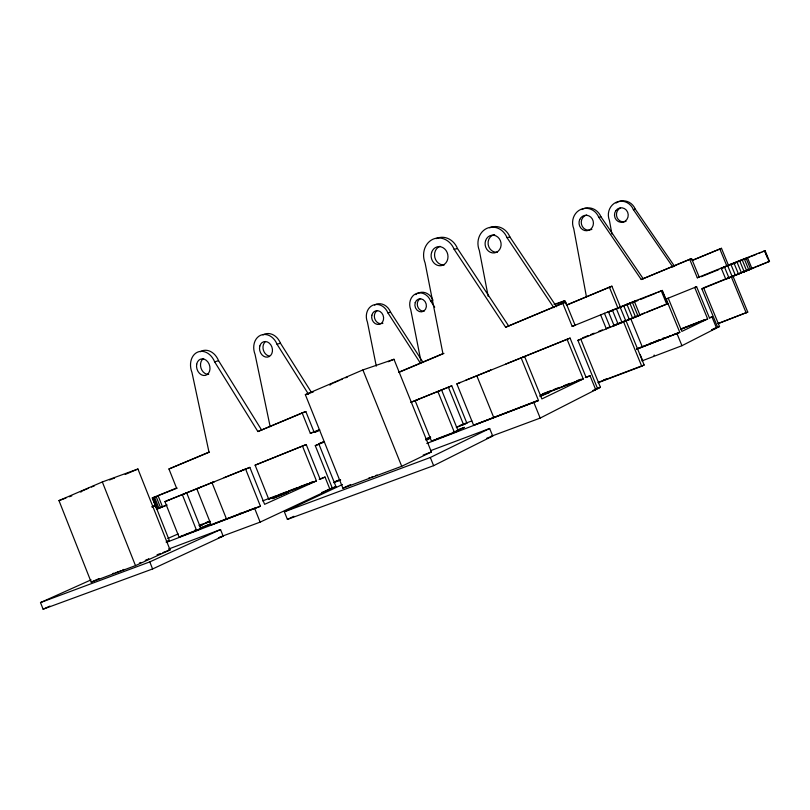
<?xml version="1.0" encoding="UTF-8"?>
<svg xmlns="http://www.w3.org/2000/svg" width="810" height="810" viewBox="0 0 810 810"><rect width="100%" height="100%" fill="white"/><g stroke="black" fill="none" stroke-linecap="round" stroke-linejoin="round"><path stroke-width="1.21" d="M762.453 251.809L765.085 250.685L769.5 261.377L744.228 271.836L739.601 260.617L697.319 277.789L689.705 259.291L641.226 279.501L598.792 217.303A14.712 13.679 82 0 0 580.729 209.436A14.712 13.679 82 0 0 573.743 228.653L586.47 296.976M490.566 436.519L540.189 418.082L595.745 389.711L590.024 375.698L585.296 377.5M597.638 388.749L600.443 387.312L580.78 339.147L577.884 340.352L597.638 388.749L592.9 390.521M641.733 366.231L644.142 364.996L625.897 320.426L623.406 321.459L641.733 366.231L598.094 382.715M641.905 360.916L681.949 345.698L716.536 328.03L711.949 316.882L709.59 317.793M717.731 327.422L719.523 326.511L703.728 288.127L701.885 288.886L717.731 327.422L711.838 329.67M718.035 323.696L747.762 312.083L732.898 276.018M658.226 292.207L662.317 290.446L667.764 303.709L639.637 315.242M194.623 530.439L195.321 530.094M342.417 484.542L284.371 511.809L287.408 519.413L433.623 465.669L492.713 436.023L489.665 428.49L430.647 450.654M257.884 431.538L302.14 412.908L310.341 433.36L314.017 431.912L305.836 411.541L257.884 431.538L214.64 361.837A16.119 12.464 73.3 0 0 197.346 352.239A16.119 12.464 73.3 0 0 191.98 372.489L208.99 452.122L168.946 468.98L176.519 488.015L152.3 497.958L156.745 509.156L166.394 505.167M284.371 511.809L430.312 457.488L489.665 428.49M426.789 443.445L538.498 400.555L521.174 357.959L524.627 356.562L541.87 398.925L583.251 378.958L567.081 339.319L456.86 383.899L473.597 425.22L538.498 400.555M590.024 375.698L586.177 377.551L570.078 338.104L505.754 364.054M637.085 349.15L679.813 332.383L666.144 299.082L668.26 298.222L681.878 331.391L707.656 318.948L694.717 287.479L696.61 286.71L709.509 318.057L711.949 316.882M401.719 466.276L431.396 451.97L393.964 359.275L362.89 369.927L305.35 394.662L342.913 488.217L401.719 466.276L362.89 369.927M287.408 519.413L293.919 516.284M342.913 488.217L350.659 484.542M473.597 425.22L537.162 400.717M454.44 432.5L458.095 430.778L441.612 390.045L437.886 391.554L454.44 432.5L431.517 441.207L415.166 400.717L418.962 399.178M219.966 537.05L260.132 522.126L329.974 489.392L325.023 477.05L319.14 479.297M332.383 488.258L335.958 486.587L318.917 444.133L315.272 445.632L332.383 488.258L325.306 490.911M431.517 441.207L435.243 439.466M91.084 579.859L40.5 602.579L43.112 609.201L152.594 568.964L223.155 536.129L220.543 529.558L168.49 549.099M456.506 427.397L466.874 423.164L451.757 385.833L411.034 402.266L451.757 385.833M43.112 609.201L49.896 606.103M40.5 602.579L149.789 561.897L220.543 529.558M200.293 525.913L202.206 524.961L199.685 525.832M135.483 565.623L170.06 549.909L137.933 469.01L102.333 481.95L58.978 500.6L91.186 582.147L135.483 565.623L102.333 481.95M662.56 338.448L663.491 338.023M91.186 582.147L99.124 578.563M166.475 542.325L260.435 506.23L245.612 469.111L249.855 467.39L264.617 504.336L316.457 480.917L302.484 446.057L306.231 444.538L320.152 479.247L325.023 477.05M201.153 487.043L196.8 488.794L211.197 524.941L215.48 523.017M306.231 444.538L255.12 465.163L268.707 499.162L286.224 492.217M180.154 536.665L183.414 535.207M196.597 530.489L200.91 528.555L186.705 492.865L182.331 494.637L196.597 530.489L179.071 537.151L164.956 501.643L169.361 499.861M166.07 542.022L169.351 540.553L155.419 505.481L151.956 506.878M167.791 538.498L178.18 533.901M125.185 474.468L137.933 469.01M388.213 361.736L393.964 359.275M556.723 304.115L564.772 300.712L566.656 305.329M398.874 372.175L442.918 353.626L425.108 262.966A18.276 15.947 78 0 1 432.793 239.294A18.276 15.947 78 0 1 454.147 249.318L505.612 327.23L565.684 302.16L575.12 325.266L572.194 326.41L562.717 303.193L505.612 327.23M209.446 452.112L168.946 468.98M398.874 372.377L443.951 353.403M607.865 312.255L619.296 307.567M566.737 304.945L611.884 286.193L620.642 307.577M567.121 304.965L611.884 286.193M641.226 279.501L691.598 258.643L699.182 277.06L697.319 277.789M722.702 267.705L730.002 264.708M426.262 439.455L430.495 437.704M692.064 260.425L721.477 248.316L728.605 265.629M692.661 260.293L721.477 248.316M199.979 528.049L210.529 523.959L200.87 528.191M656.039 293.119L647.352 296.683M742.891 259.585L745.362 258.542L739.044 261.043M742.223 259.858L738.993 261.184M758.818 253.317L760.803 252.497M318.613 443.961L323.241 442.058M614.648 325.245L613.484 325.721L614.557 325.357M639.009 315.495L637.49 316.123M577.884 340.352L640.021 315.282L634.281 301.259L572.194 326.41M310.341 433.36L319.565 429.594M626.667 304.773L635.486 301.117L631.911 302.484M756.53 254.249L751.255 256.406M747.468 270.378L749.837 269.396L746.668 270.641M615.367 324.942L622.404 322.086M624.297 305.745L625.502 305.248M314.736 432.348L318.229 430.92M634.574 301.897L638.057 300.469M640.386 299.528L646.188 297.159M731.005 264.303L733.05 263.463M737.11 261.954L735.115 262.764M701.187 276.757L718.764 269.608M721.102 268.647L724.616 267.219M732.007 264.242L750.121 256.871M746.81 270.651L701.885 288.886M635.637 316.872L636.609 316.477M659.553 339.724L653.802 342.012M456.202 431.041L464.484 427.356L457.772 429.725M623.103 306.018L620.561 307.051M620.592 307.243L621.837 306.747M733.09 263.584L734.103 263.169M167.609 500.469L214.458 481.565L210.529 483.155M152.098 506.827L155.419 505.481M224.137 477.667L244.924 469.274L241.046 470.843M465.851 380.153L490.86 370.059L487.61 371.375M456.86 383.899L460.536 382.411M567.081 339.319L570.078 338.104M733.566 275.916L726.317 278.873L737.556 274.387M742.618 272.352L744.451 271.603M634.605 317.297L627.426 320.203M615.762 309.197L616.937 308.721M624.348 305.522L631.02 302.839M618.131 308.235L619.356 307.749M729.142 265.184L730.094 264.799M738.112 261.417L731.076 264.394M665.597 299.224L696.61 286.71M164.956 501.643L249.855 467.39M255.12 465.163L302.484 446.057M738.538 273.901L741.535 272.697M737.515 274.317L734.518 275.522M738.588 273.972L741.646 272.737M626.16 320.709L615.276 325.073M627.304 320.102L628.54 319.606M623.599 321.6L626.059 320.608M739.601 260.617L765.085 250.685M728.22 265.548L724.99 266.844M743.428 271.937L745.939 270.935M756.499 266.531L769.5 261.377M734.032 275.562L755.588 266.895M703.08 288.016L731.258 276.696L746.182 312.893M627.062 319.96L630.555 318.553M632.883 317.621L638.705 315.282M641.034 314.351L644.527 312.943M646.856 312.012L655.877 308.397M318.472 443.921L323.889 441.632M582.501 337.871L588.344 335.522M590.682 334.581L594.186 333.183M598.863 331.3L602.367 329.893M607.044 328.02L610.558 326.612M615.225 324.739L622.242 321.924M629.775 319.11L634.372 317.267M156.745 509.156L167.164 505.015M315.272 445.632L324.516 441.926M612.532 310.493L613.555 310.078M656.859 308.002L667.764 303.709M635.394 316.852L636.366 316.467M611.58 310.868L607.986 312.285M724.332 267.108L722.783 267.725M637.257 316.113L638.806 315.505M430.13 438.463L425.888 440.134M540.29 395.766L549.848 392.253L539.926 396.586M453.053 432.297L455.412 431.365M313.956 432.358L319.778 430.059M157.332 496.014L177.238 488.126M155.53 496.733L152.3 497.958M639.444 315.252L640.781 314.725M681.301 328.769L704.872 319.626M680.613 329.265L704.882 319.849M680.947 329.305L707.656 318.948M634.281 301.259L662.317 290.446M636.751 348.826L659.897 339.886M662.205 338.995L670.305 335.856M672.624 334.965L678.405 332.728M636.609 349.08L679.813 332.383M612.988 325.974L612.461 326.167M718.278 323.403L747.762 312.083M199.108 525.204L201.457 524.313M206.165 522.511L209.699 521.154M262.653 500.904L275.602 495.953M277.951 495.052L286.193 491.903M288.542 491.002L296.784 487.853M299.133 486.952L307.375 483.803M309.724 482.902L313.257 481.545M460.029 425.412L471.845 420.896M542.751 393.771L551.023 390.612M553.392 389.711L559.295 387.443M564.023 385.641L569.936 383.383M577.024 380.67L580.567 379.313M713.64 328.759L719.523 326.511M199.624 525.326L210.134 521.306M287.368 491.781L314.3 481.484M426.981 438.412L430.505 437.066M456.313 427.194L466.874 423.164M541.465 394.642L582.633 378.908M199.199 525.731L209.719 521.711M268.707 499.162L316.457 480.917M425.918 439.091L430.626 437.289M540.078 395.462L583.251 378.958M711.808 329.842L716.536 328.03M167.022 541.444L169.351 540.553M184.579 534.772L200.91 528.555M216.655 522.572L256.426 507.455M436.387 439.03L458.095 430.778M211.197 524.941L260.435 506.23M335.796 481.261L339.329 479.925M603.45 380.052L606.973 378.716M334.459 482.051L340.342 479.834M598.276 382.33L644.142 364.996M333.568 482.669L340.645 479.996M328.9 489.23L335.958 486.587M594.55 389.529L600.443 387.312M321.712 492.49L329.974 489.392M593.396 390.592L595.745 389.711M157.049 554.779L160.603 553.453M162.962 552.562L170.06 549.909M423.184 455.048L431.396 451.97M218.416 537.891L223.155 536.129M486.8 438.22L492.713 436.023M652.08 342.671L649.65 343.551M58.978 500.6L65.964 498.039M69.457 496.763L71.786 495.902M302.14 412.908L305.836 411.541M305.35 394.662L313.429 391.858M562.717 303.193L565.684 302.16M689.705 259.291L691.598 258.643M554.091 304.378L564.772 300.712M239.406 513.54L240.398 513.196M194.835 530.489L195.747 530.175M214.64 361.837L218.578 360.723L261.681 430.13M270.165 426.667L255.059 354.405A15.096 12.059 73.5 0 1 260.435 335.34A15.096 12.059 73.5 0 1 277.02 344.22L280.473 343.248L311.273 392.111M376.285 366.13L367.446 322.188A13.264 11.208 74 0 1 372.721 305.279A13.264 11.208 74 0 1 387.919 312.903L390.582 312.154L423.174 362.526M420.957 361.24L410.761 309.764A12.565 10.834 74.3 0 1 415.965 293.696A12.565 10.834 74.3 0 1 430.576 300.854L432.965 300.186A12.525 10.813 74.3 0 0 417.494 293.503M653.852 355.296L654.399 355.155M454.147 249.318L457.508 248.579L508.761 326.126M488.167 296.339L479.328 250.452A16.98 15.167 79 0 1 486.79 228.39A16.98 15.167 79 0 1 506.999 237.624L509.895 236.976L556.551 306.737M598.792 217.303L600.969 216.817L643.251 278.792M611.914 233.999L609.424 220.421A13.861 13.071 84.1 0 1 616.177 202.277A13.861 13.071 84.1 0 1 633.39 209.638L635.313 209.213L674.659 266.439M633.39 209.638L672.867 267.087M506.999 237.624L553.827 307.678M430.576 300.854L434.707 307.182M387.919 312.903L420.603 363.447M277.02 344.22L308.59 394.349M764.66 250.837L769.095 261.549M764.61 250.908L767.242 257.296M747.397 257.519L751.994 268.667M746.01 258.056L750.627 269.234M744.228 258.765L748.845 269.963M742.071 259.625L746.698 270.834M736.857 261.721L741.494 272.95M733.9 262.916L738.538 274.144M730.792 264.171L735.419 275.4M727.593 265.467L732.22 276.696M719.806 248.893L726.965 266.267M724.373 266.763L729 277.992M721.204 268.059L725.821 279.268M662.053 290.527L667.511 303.831M661.254 290.83L666.721 304.165M677.038 333.73L681.949 345.698M632.266 302.049L638.027 316.113M629.785 303.031L635.556 317.115M626.879 304.185L632.661 318.3M630.788 318.806L642.289 346.882M623.619 305.492L629.4 319.626M640.295 354.891L642.705 360.794M620.055 306.929L625.846 321.074M609.333 287.074L618.131 308.559M616.278 308.448L622.07 322.603M612.35 310.027L618.141 324.182M608.371 311.647L614.162 325.792M604.422 313.247L610.203 327.382M600.595 314.807L606.366 328.931M533.952 402.742L540.189 418.082M476.847 375.84L493.766 417.555M448.386 387.2L463.573 424.703M430.312 457.488L433.623 465.669M254.806 508.771L260.132 522.126M212.007 482.669L226.537 519.109M158.031 495.568L162.526 506.878M156.067 496.368L160.552 507.667M154.487 497.026L158.963 508.295M153.323 497.512L157.788 508.761M153.07 497.684L155.277 503.263M152.594 497.826L157.049 509.044M152.462 497.917L155.125 504.61M149.789 561.897L152.594 568.964M330.186 384.952A21.698 0.729 -21.9 0 1 329.721 385.013L329.862 384.811A21.698 0.729 -21.9 0 1 330.166 384.628M330.612 384.375A21.698 0.729 -21.9 0 1 332.839 383.292M333.862 382.826A21.698 0.729 -21.9 0 1 339.086 380.538M340.635 379.88A21.698 0.729 -21.9 0 1 342.255 379.201M345.667 377.794A21.698 0.729 -21.9 0 1 347.429 377.075M377.106 475.014A21.738 0.891 -22.1 0 1 375.607 475.571M372.914 476.553A21.738 0.891 -22.1 0 1 371.729 476.968M369.735 477.637A21.738 0.891 -22.1 0 1 368.945 477.88M489.665 227.833A16.909 15.117 79 0 1 509.895 236.976M497.35 252.204A8.9 7.958 79 0 1 488.157 244.529A8.9 7.958 79 0 1 494.657 234.617M444.417 264.87A9.578 8.363 78.1 0 1 434.828 257.398A9.578 8.363 78.1 0 1 440.022 246.311M436.114 238.646A18.195 15.896 78.1 0 1 457.508 248.579M616.096 203.047A13.81 13.031 84.2 0 1 617.058 202.429M618.081 201.913A13.81 13.031 84.2 0 1 635.313 209.213M626.039 221.312A7.27 6.865 84.2 0 1 617.017 217.444A7.27 6.865 84.2 0 1 620.551 207.927M590.125 230.02A7.715 7.179 82.1 0 1 581.448 224.208A7.715 7.179 82.1 0 1 586.683 214.994M591.877 229.331A7.715 7.179 82.1 0 1 591.31 229.615M581.813 209.567A14.661 13.638 82.1 0 1 600.969 216.817M81.445 491.71A19.42 0.537 -21.6 0 1 81 491.842L80.514 491.933A19.42 0.537 -21.6 0 1 81.192 491.457M81.709 491.214A19.42 0.537 -21.6 0 1 88.614 488.207M91.429 487.043A19.42 0.537 -21.6 0 1 94.456 485.808M109.542 479.945A19.42 0.537 -21.6 0 1 110.757 479.5M111.881 479.085A19.42 0.537 -21.6 0 1 112.894 478.73M113.795 478.406A19.42 0.537 -21.6 0 1 114.585 478.143M148.645 558.535A19.46 0.658 -22.5 0 1 148.605 558.677M147.511 559.305A19.46 0.658 -22.5 0 1 146.894 559.619M146.144 559.983A19.46 0.658 -22.5 0 1 145.273 560.399M140.748 562.444A19.46 0.658 -22.5 0 1 139.391 563.031M124.041 569.42A19.46 0.658 -22.5 0 1 122.583 569.987M121.206 570.534A19.46 0.658 -22.5 0 1 119.89 571.04M118.665 571.506A19.46 0.658 -22.5 0 1 117.531 571.921M116.508 572.305A19.46 0.658 -22.5 0 1 115.587 572.629M114.119 573.126A19.46 0.658 -22.5 0 1 112.884 573.46M262.936 334.945A15.036 12.039 73.5 0 1 280.473 343.248M269.102 356.025A7.918 6.338 73.5 0 1 263.361 350.041A7.918 6.338 73.5 0 1 265.113 341.972M208.676 374.341A8.454 6.551 73.3 0 1 201.012 368.165A8.454 6.551 73.3 0 1 203.563 358.516M200.293 351.732A16.058 12.444 73.3 0 1 218.578 360.723M415.945 294.627A12.525 10.813 74.3 0 1 416.694 294.03M424.065 311.141A6.591 5.69 74.3 0 1 417.565 306.17A6.591 5.69 74.3 0 1 420.562 298.556M380.913 323.686A6.956 5.883 74.1 0 1 374.655 318.381A6.956 5.883 74.1 0 1 377.257 310.605M382.917 323.251A6.956 5.883 74.1 0 1 381.935 323.565M374.503 305.036A13.223 11.178 74.1 0 1 390.582 312.154M288.158 492.126L272.494 498.575L288.158 492.126M485.585 240.6A8.93 7.978 79 0 0 494.424 252.902A8.93 7.978 79 0 0 499.284 238.697A8.93 7.978 79 0 0 485.585 240.6M431.608 252.406A9.619 8.394 78 0 0 441.025 265.68A9.619 8.394 78 0 0 446.016 250.442A9.619 8.394 78 0 0 431.608 252.406M615.833 210.64A7.29 6.875 84.1 0 0 620.571 222.284A7.29 6.875 84.1 0 0 627.669 212.24A7.29 6.875 84.1 0 0 615.833 210.64M579.758 219.439A7.746 7.199 82 0 0 586.693 230.728A7.746 7.199 82 0 0 592.221 218.842A7.746 7.199 82 0 0 579.758 219.439M259.828 346.012A7.948 6.348 73.5 0 0 267.33 357.139A7.948 6.348 73.5 0 0 270.824 344.868A7.948 6.348 73.5 0 0 259.828 346.012M196.678 364.257A8.485 6.561 73.3 0 0 205.294 375.415A8.485 6.561 73.3 0 0 207.805 361.888A8.485 6.561 73.3 0 0 196.678 364.257M415.206 302.646A6.612 5.7 74.3 0 0 421.666 311.85A6.612 5.7 74.3 0 0 425.037 301.492A6.612 5.7 74.3 0 0 415.206 302.646M371.841 315.262A6.986 5.893 74 0 0 379.262 324.354A6.986 5.893 74 0 0 381.824 313.075A6.986 5.893 74 0 0 371.841 315.262"/></g></svg>
